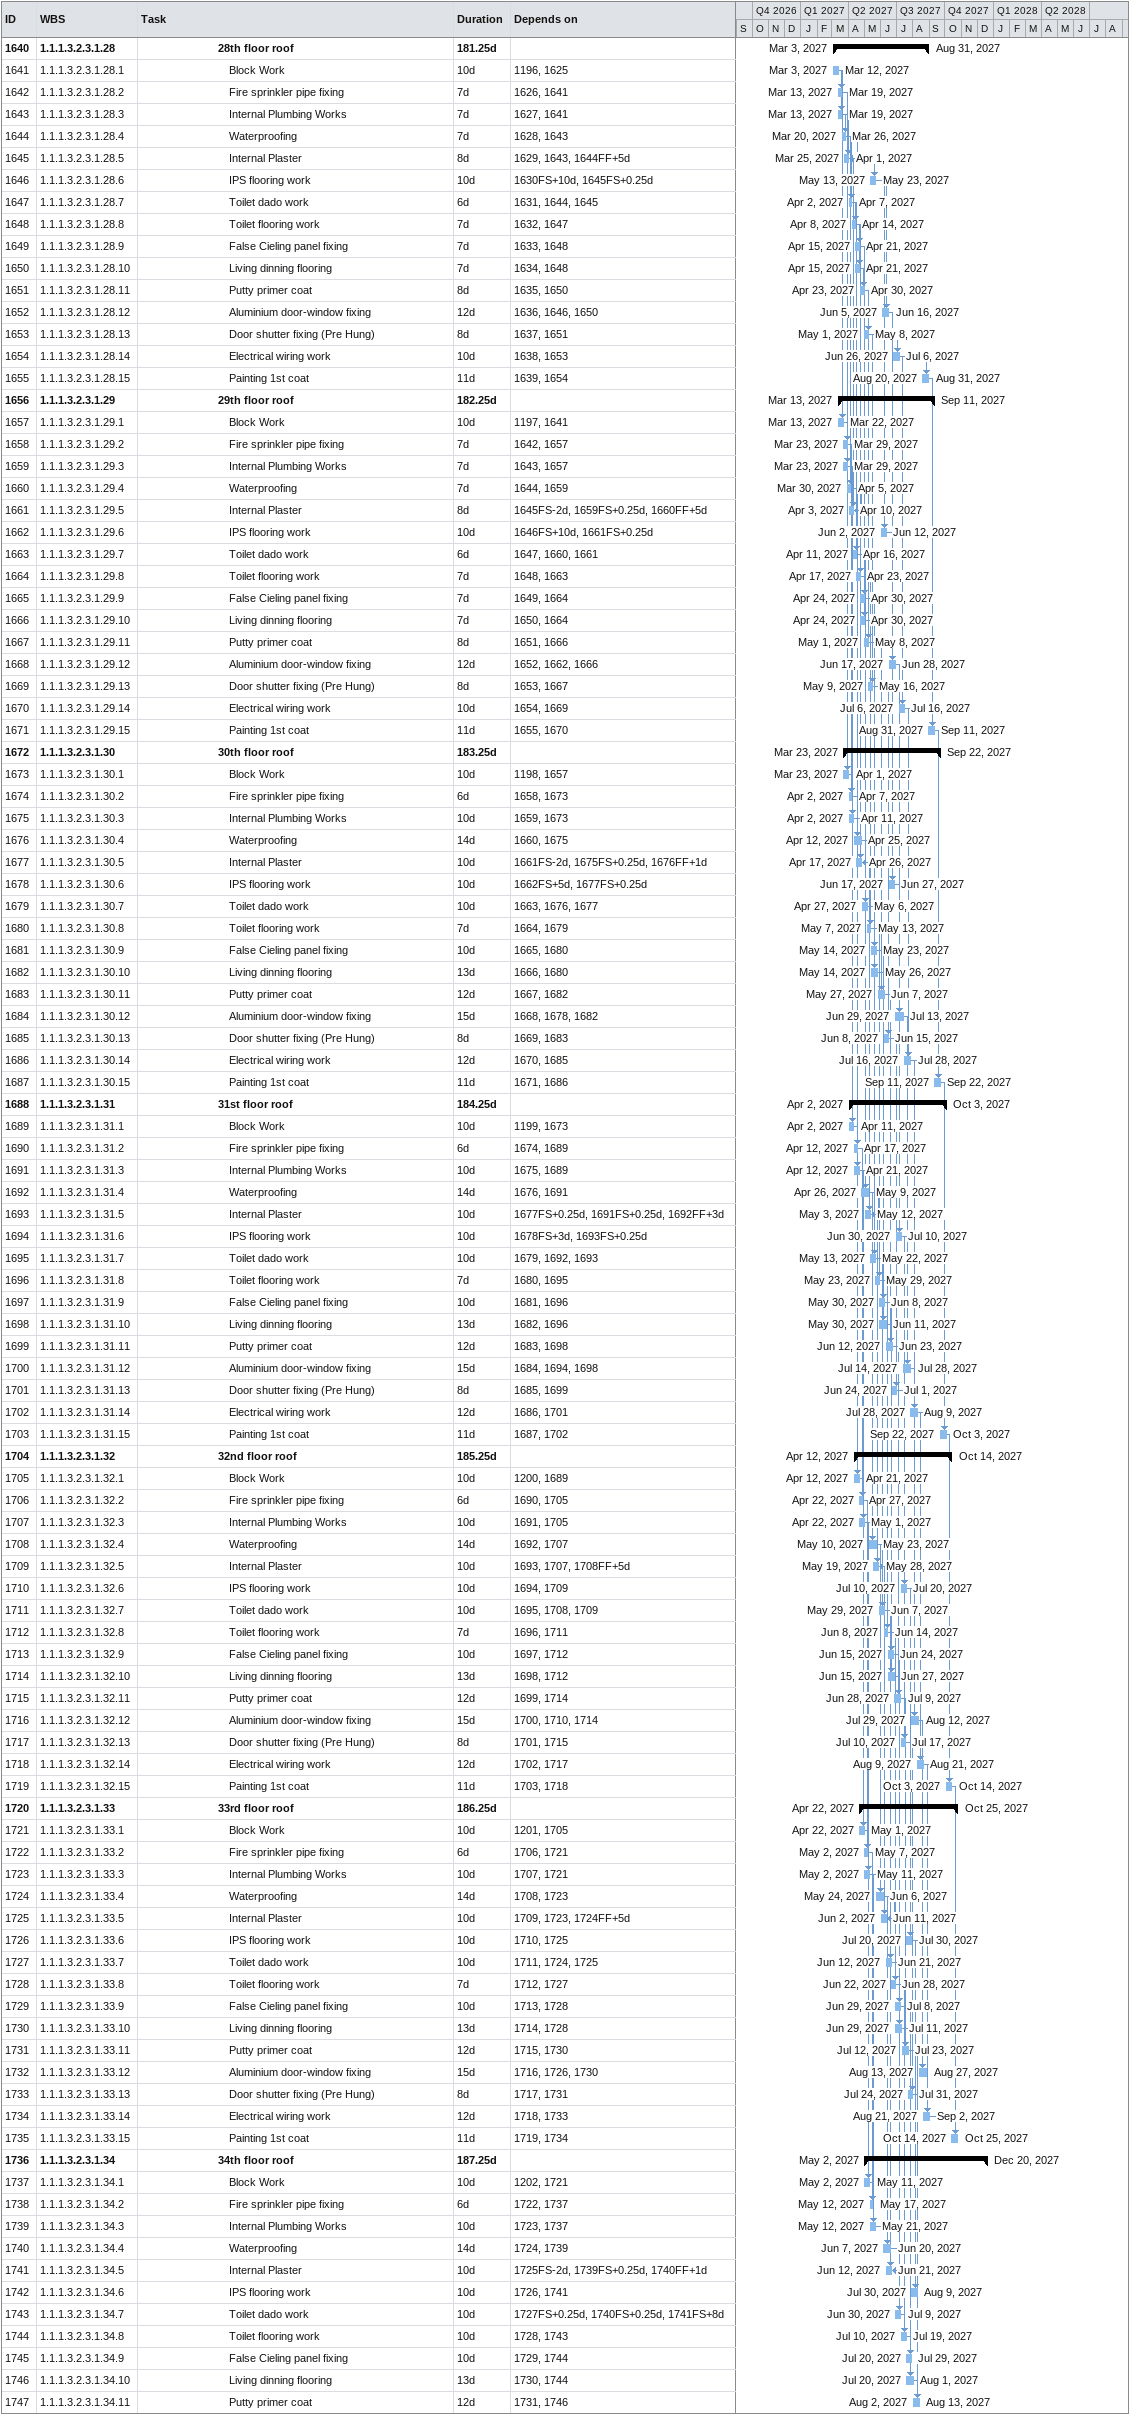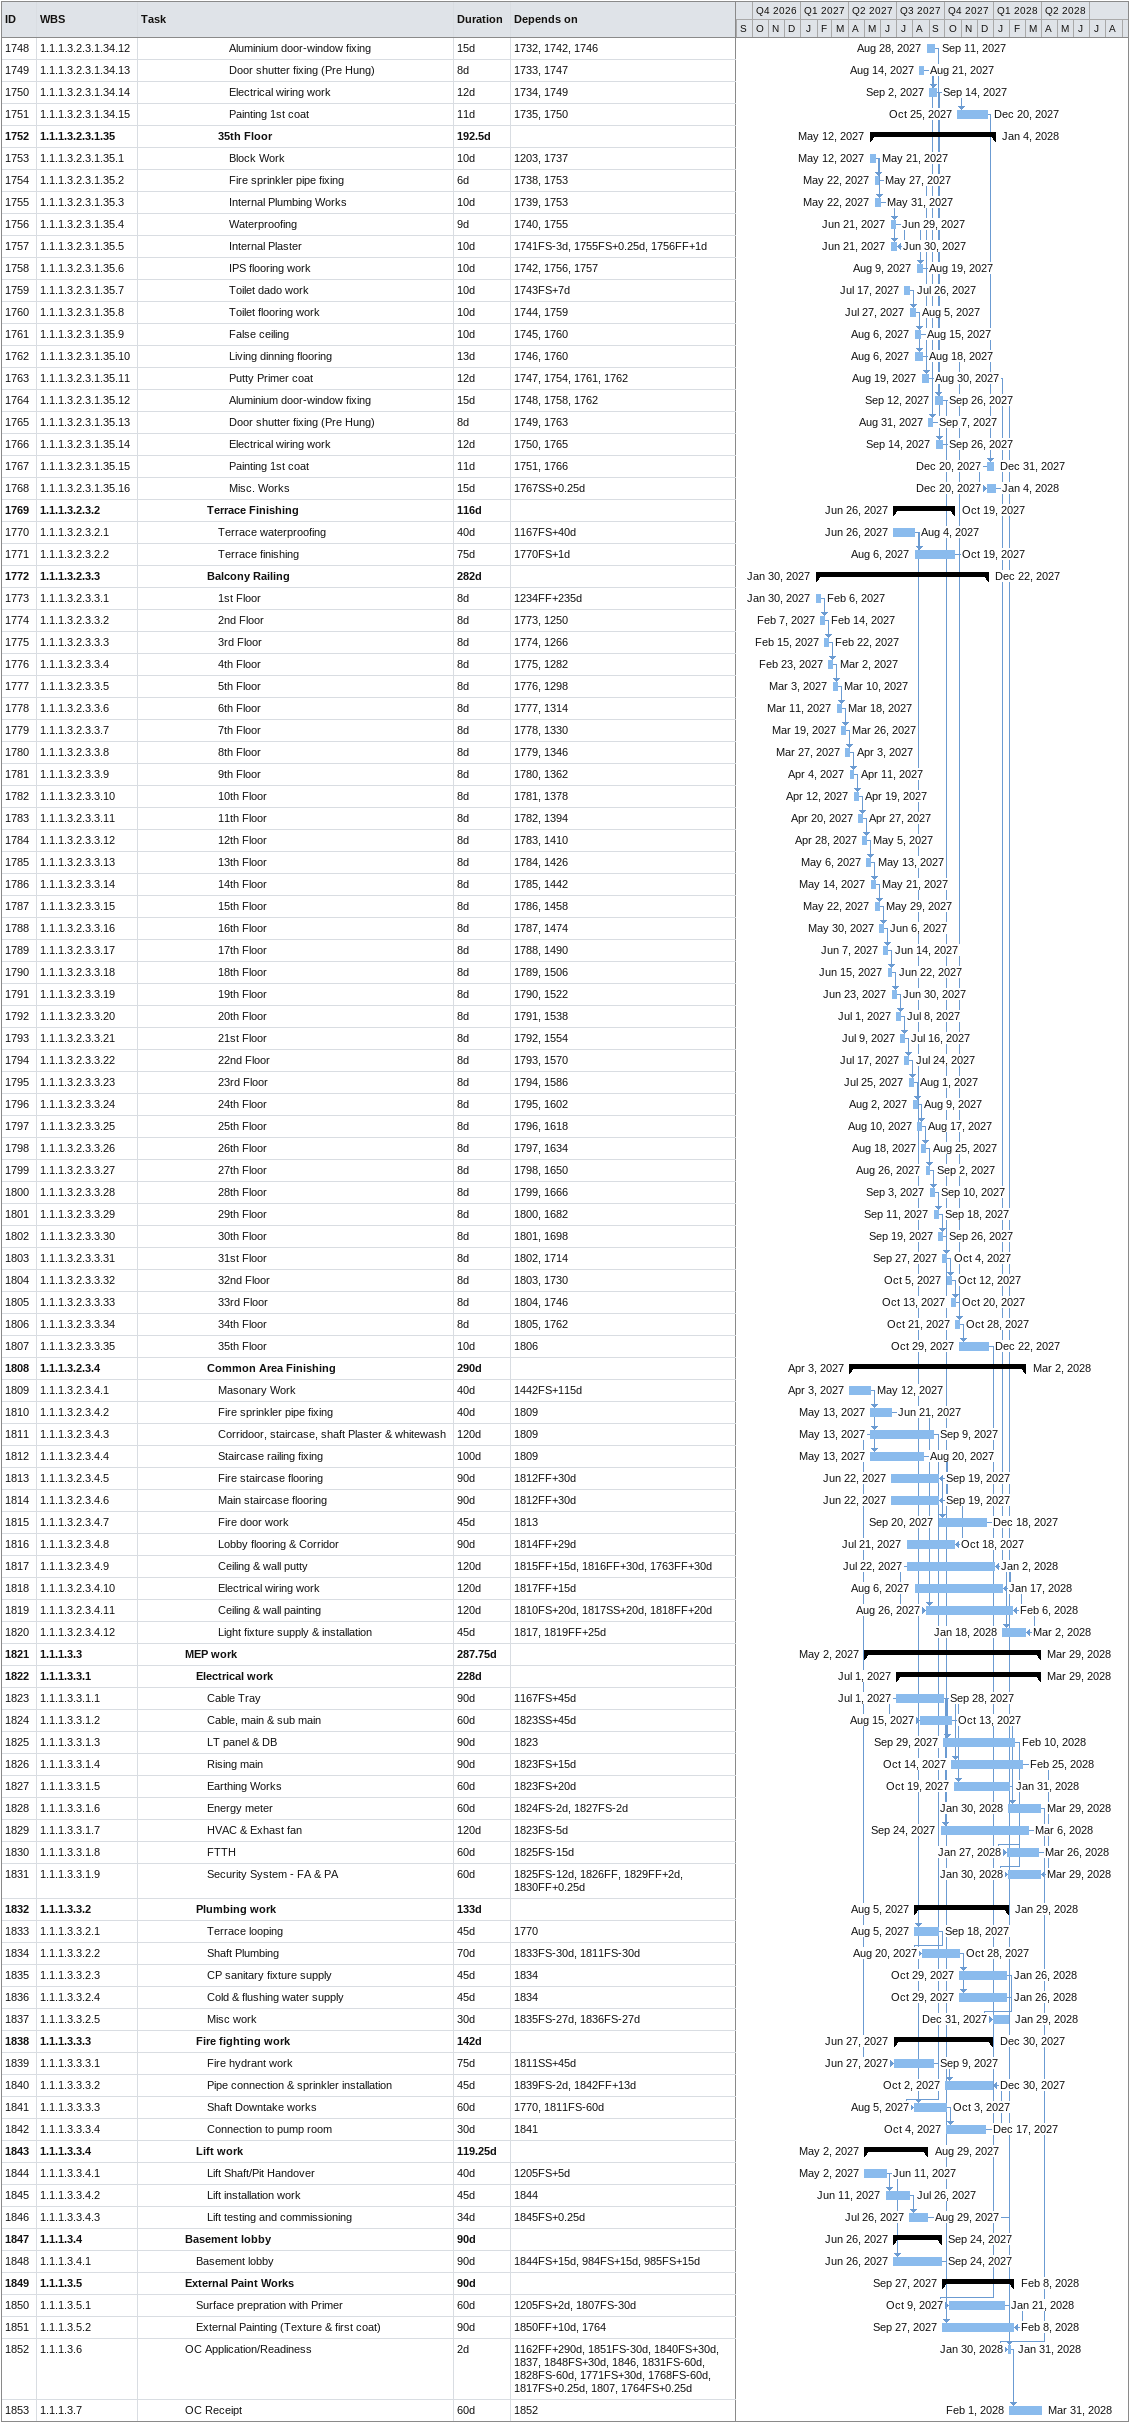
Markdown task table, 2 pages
| ID | WBS | Task | Duration | Start | Finish | Predecessors |
|---|---|---|---|---|---|---|
| 1640 | 1.1.1.3.2.3.1.28 | **28th floor roof** | 181.25d | 2027-03-03 | 2027-08-31 |  |
| 1641 | 1.1.1.3.2.3.1.28.1 | Block Work | 10d | 2027-03-03 | 2027-03-12 | 1196, 1625 |
| 1642 | 1.1.1.3.2.3.1.28.2 | Fire sprinkler pipe fixing | 7d | 2027-03-13 | 2027-03-19 | 1626, 1641 |
| 1643 | 1.1.1.3.2.3.1.28.3 | Internal Plumbing Works | 7d | 2027-03-13 | 2027-03-19 | 1627, 1641 |
| 1644 | 1.1.1.3.2.3.1.28.4 | Waterproofing | 7d | 2027-03-20 | 2027-03-26 | 1628, 1643 |
| 1645 | 1.1.1.3.2.3.1.28.5 | Internal Plaster | 8d | 2027-03-25 | 2027-04-01 | 1629, 1643, 1644FF+5d |
| 1646 | 1.1.1.3.2.3.1.28.6 | IPS flooring work | 10d | 2027-05-13 | 2027-05-23 | 1630FS+10d, 1645FS+0.25d |
| 1647 | 1.1.1.3.2.3.1.28.7 | Toilet dado work | 6d | 2027-04-02 | 2027-04-07 | 1631, 1644, 1645 |
| 1648 | 1.1.1.3.2.3.1.28.8 | Toilet flooring work | 7d | 2027-04-08 | 2027-04-14 | 1632, 1647 |
| 1649 | 1.1.1.3.2.3.1.28.9 | False Cieling panel fixing | 7d | 2027-04-15 | 2027-04-21 | 1633, 1648 |
| 1650 | 1.1.1.3.2.3.1.28.10 | Living dinning flooring | 7d | 2027-04-15 | 2027-04-21 | 1634, 1648 |
| 1651 | 1.1.1.3.2.3.1.28.11 | Putty primer coat | 8d | 2027-04-23 | 2027-04-30 | 1635, 1650 |
| 1652 | 1.1.1.3.2.3.1.28.12 | Aluminium door-window fixing | 12d | 2027-06-05 | 2027-06-16 | 1636, 1646, 1650 |
| 1653 | 1.1.1.3.2.3.1.28.13 | Door shutter fixing (Pre Hung) | 8d | 2027-05-01 | 2027-05-08 | 1637, 1651 |
| 1654 | 1.1.1.3.2.3.1.28.14 | Electrical wiring work | 10d | 2027-06-26 | 2027-07-06 | 1638, 1653 |
| 1655 | 1.1.1.3.2.3.1.28.15 | Painting 1st coat | 11d | 2027-08-20 | 2027-08-31 | 1639, 1654 |
| 1656 | 1.1.1.3.2.3.1.29 | **29th floor roof** | 182.25d | 2027-03-13 | 2027-09-11 |  |
| 1657 | 1.1.1.3.2.3.1.29.1 | Block Work | 10d | 2027-03-13 | 2027-03-22 | 1197, 1641 |
| 1658 | 1.1.1.3.2.3.1.29.2 | Fire sprinkler pipe fixing | 7d | 2027-03-23 | 2027-03-29 | 1642, 1657 |
| 1659 | 1.1.1.3.2.3.1.29.3 | Internal Plumbing Works | 7d | 2027-03-23 | 2027-03-29 | 1643, 1657 |
| 1660 | 1.1.1.3.2.3.1.29.4 | Waterproofing | 7d | 2027-03-30 | 2027-04-05 | 1644, 1659 |
| 1661 | 1.1.1.3.2.3.1.29.5 | Internal Plaster | 8d | 2027-04-03 | 2027-04-10 | 1645FS-2d, 1659FS+0.25d, 1660FF+5d |
| 1662 | 1.1.1.3.2.3.1.29.6 | IPS flooring work | 10d | 2027-06-02 | 2027-06-12 | 1646FS+10d, 1661FS+0.25d |
| 1663 | 1.1.1.3.2.3.1.29.7 | Toilet dado work | 6d | 2027-04-11 | 2027-04-16 | 1647, 1660, 1661 |
| 1664 | 1.1.1.3.2.3.1.29.8 | Toilet flooring work | 7d | 2027-04-17 | 2027-04-23 | 1648, 1663 |
| 1665 | 1.1.1.3.2.3.1.29.9 | False Cieling panel fixing | 7d | 2027-04-24 | 2027-04-30 | 1649, 1664 |
| 1666 | 1.1.1.3.2.3.1.29.10 | Living dinning flooring | 7d | 2027-04-24 | 2027-04-30 | 1650, 1664 |
| 1667 | 1.1.1.3.2.3.1.29.11 | Putty primer coat | 8d | 2027-05-01 | 2027-05-08 | 1651, 1666 |
| 1668 | 1.1.1.3.2.3.1.29.12 | Aluminium door-window fixing | 12d | 2027-06-17 | 2027-06-28 | 1652, 1662, 1666 |
| 1669 | 1.1.1.3.2.3.1.29.13 | Door shutter fixing (Pre Hung) | 8d | 2027-05-09 | 2027-05-16 | 1653, 1667 |
| 1670 | 1.1.1.3.2.3.1.29.14 | Electrical wiring work | 10d | 2027-07-06 | 2027-07-16 | 1654, 1669 |
| 1671 | 1.1.1.3.2.3.1.29.15 | Painting 1st coat | 11d | 2027-08-31 | 2027-09-11 | 1655, 1670 |
| 1672 | 1.1.1.3.2.3.1.30 | **30th floor roof** | 183.25d | 2027-03-23 | 2027-09-22 |  |
| 1673 | 1.1.1.3.2.3.1.30.1 | Block Work | 10d | 2027-03-23 | 2027-04-01 | 1198, 1657 |
| 1674 | 1.1.1.3.2.3.1.30.2 | Fire sprinkler pipe fixing | 6d | 2027-04-02 | 2027-04-07 | 1658, 1673 |
| 1675 | 1.1.1.3.2.3.1.30.3 | Internal Plumbing Works | 10d | 2027-04-02 | 2027-04-11 | 1659, 1673 |
| 1676 | 1.1.1.3.2.3.1.30.4 | Waterproofing | 14d | 2027-04-12 | 2027-04-25 | 1660, 1675 |
| 1677 | 1.1.1.3.2.3.1.30.5 | Internal Plaster | 10d | 2027-04-17 | 2027-04-26 | 1661FS-2d, 1675FS+0.25d, 1676FF+1d |
| 1678 | 1.1.1.3.2.3.1.30.6 | IPS flooring work | 10d | 2027-06-17 | 2027-06-27 | 1662FS+5d, 1677FS+0.25d |
| 1679 | 1.1.1.3.2.3.1.30.7 | Toilet dado work | 10d | 2027-04-27 | 2027-05-06 | 1663, 1676, 1677 |
| 1680 | 1.1.1.3.2.3.1.30.8 | Toilet flooring work | 7d | 2027-05-07 | 2027-05-13 | 1664, 1679 |
| 1681 | 1.1.1.3.2.3.1.30.9 | False Cieling panel fixing | 10d | 2027-05-14 | 2027-05-23 | 1665, 1680 |
| 1682 | 1.1.1.3.2.3.1.30.10 | Living dinning flooring | 13d | 2027-05-14 | 2027-05-26 | 1666, 1680 |
| 1683 | 1.1.1.3.2.3.1.30.11 | Putty primer coat | 12d | 2027-05-27 | 2027-06-07 | 1667, 1682 |
| 1684 | 1.1.1.3.2.3.1.30.12 | Aluminium door-window fixing | 15d | 2027-06-29 | 2027-07-13 | 1668, 1678, 1682 |
| 1685 | 1.1.1.3.2.3.1.30.13 | Door shutter fixing (Pre Hung) | 8d | 2027-06-08 | 2027-06-15 | 1669, 1683 |
| 1686 | 1.1.1.3.2.3.1.30.14 | Electrical wiring work | 12d | 2027-07-16 | 2027-07-28 | 1670, 1685 |
| 1687 | 1.1.1.3.2.3.1.30.15 | Painting 1st coat | 11d | 2027-09-11 | 2027-09-22 | 1671, 1686 |
| 1688 | 1.1.1.3.2.3.1.31 | **31st floor roof** | 184.25d | 2027-04-02 | 2027-10-03 |  |
| 1689 | 1.1.1.3.2.3.1.31.1 | Block Work | 10d | 2027-04-02 | 2027-04-11 | 1199, 1673 |
| 1690 | 1.1.1.3.2.3.1.31.2 | Fire sprinkler pipe fixing | 6d | 2027-04-12 | 2027-04-17 | 1674, 1689 |
| 1691 | 1.1.1.3.2.3.1.31.3 | Internal Plumbing Works | 10d | 2027-04-12 | 2027-04-21 | 1675, 1689 |
| 1692 | 1.1.1.3.2.3.1.31.4 | Waterproofing | 14d | 2027-04-26 | 2027-05-09 | 1676, 1691 |
| 1693 | 1.1.1.3.2.3.1.31.5 | Internal Plaster | 10d | 2027-05-03 | 2027-05-12 | 1677FS+0.25d, 1691FS+0.25d, 1692FF+3d |
| 1694 | 1.1.1.3.2.3.1.31.6 | IPS flooring work | 10d | 2027-06-30 | 2027-07-10 | 1678FS+3d, 1693FS+0.25d |
| 1695 | 1.1.1.3.2.3.1.31.7 | Toilet dado work | 10d | 2027-05-13 | 2027-05-22 | 1679, 1692, 1693 |
| 1696 | 1.1.1.3.2.3.1.31.8 | Toilet flooring work | 7d | 2027-05-23 | 2027-05-29 | 1680, 1695 |
| 1697 | 1.1.1.3.2.3.1.31.9 | False Cieling panel fixing | 10d | 2027-05-30 | 2027-06-08 | 1681, 1696 |
| 1698 | 1.1.1.3.2.3.1.31.10 | Living dinning flooring | 13d | 2027-05-30 | 2027-06-11 | 1682, 1696 |
| 1699 | 1.1.1.3.2.3.1.31.11 | Putty primer coat | 12d | 2027-06-12 | 2027-06-23 | 1683, 1698 |
| 1700 | 1.1.1.3.2.3.1.31.12 | Aluminium door-window fixing | 15d | 2027-07-14 | 2027-07-28 | 1684, 1694, 1698 |
| 1701 | 1.1.1.3.2.3.1.31.13 | Door shutter fixing (Pre Hung) | 8d | 2027-06-24 | 2027-07-01 | 1685, 1699 |
| 1702 | 1.1.1.3.2.3.1.31.14 | Electrical wiring work | 12d | 2027-07-28 | 2027-08-09 | 1686, 1701 |
| 1703 | 1.1.1.3.2.3.1.31.15 | Painting 1st coat | 11d | 2027-09-22 | 2027-10-03 | 1687, 1702 |
| 1704 | 1.1.1.3.2.3.1.32 | **32nd floor roof** | 185.25d | 2027-04-12 | 2027-10-14 |  |
| 1705 | 1.1.1.3.2.3.1.32.1 | Block Work | 10d | 2027-04-12 | 2027-04-21 | 1200, 1689 |
| 1706 | 1.1.1.3.2.3.1.32.2 | Fire sprinkler pipe fixing | 6d | 2027-04-22 | 2027-04-27 | 1690, 1705 |
| 1707 | 1.1.1.3.2.3.1.32.3 | Internal Plumbing Works | 10d | 2027-04-22 | 2027-05-01 | 1691, 1705 |
| 1708 | 1.1.1.3.2.3.1.32.4 | Waterproofing | 14d | 2027-05-10 | 2027-05-23 | 1692, 1707 |
| 1709 | 1.1.1.3.2.3.1.32.5 | Internal Plaster | 10d | 2027-05-19 | 2027-05-28 | 1693, 1707, 1708FF+5d |
| 1710 | 1.1.1.3.2.3.1.32.6 | IPS flooring work | 10d | 2027-07-10 | 2027-07-20 | 1694, 1709 |
| 1711 | 1.1.1.3.2.3.1.32.7 | Toilet dado work | 10d | 2027-05-29 | 2027-06-07 | 1695, 1708, 1709 |
| 1712 | 1.1.1.3.2.3.1.32.8 | Toilet flooring work | 7d | 2027-06-08 | 2027-06-14 | 1696, 1711 |
| 1713 | 1.1.1.3.2.3.1.32.9 | False Cieling panel fixing | 10d | 2027-06-15 | 2027-06-24 | 1697, 1712 |
| 1714 | 1.1.1.3.2.3.1.32.10 | Living dinning flooring | 13d | 2027-06-15 | 2027-06-27 | 1698, 1712 |
| 1715 | 1.1.1.3.2.3.1.32.11 | Putty primer coat | 12d | 2027-06-28 | 2027-07-09 | 1699, 1714 |
| 1716 | 1.1.1.3.2.3.1.32.12 | Aluminium door-window fixing | 15d | 2027-07-29 | 2027-08-12 | 1700, 1710, 1714 |
| 1717 | 1.1.1.3.2.3.1.32.13 | Door shutter fixing (Pre Hung) | 8d | 2027-07-10 | 2027-07-17 | 1701, 1715 |
| 1718 | 1.1.1.3.2.3.1.32.14 | Electrical wiring work | 12d | 2027-08-09 | 2027-08-21 | 1702, 1717 |
| 1719 | 1.1.1.3.2.3.1.32.15 | Painting 1st coat | 11d | 2027-10-03 | 2027-10-14 | 1703, 1718 |
| 1720 | 1.1.1.3.2.3.1.33 | **33rd floor roof** | 186.25d | 2027-04-22 | 2027-10-25 |  |
| 1721 | 1.1.1.3.2.3.1.33.1 | Block Work | 10d | 2027-04-22 | 2027-05-01 | 1201, 1705 |
| 1722 | 1.1.1.3.2.3.1.33.2 | Fire sprinkler pipe fixing | 6d | 2027-05-02 | 2027-05-07 | 1706, 1721 |
| 1723 | 1.1.1.3.2.3.1.33.3 | Internal Plumbing Works | 10d | 2027-05-02 | 2027-05-11 | 1707, 1721 |
| 1724 | 1.1.1.3.2.3.1.33.4 | Waterproofing | 14d | 2027-05-24 | 2027-06-06 | 1708, 1723 |
| 1725 | 1.1.1.3.2.3.1.33.5 | Internal Plaster | 10d | 2027-06-02 | 2027-06-11 | 1709, 1723, 1724FF+5d |
| 1726 | 1.1.1.3.2.3.1.33.6 | IPS flooring work | 10d | 2027-07-20 | 2027-07-30 | 1710, 1725 |
| 1727 | 1.1.1.3.2.3.1.33.7 | Toilet dado work | 10d | 2027-06-12 | 2027-06-21 | 1711, 1724, 1725 |
| 1728 | 1.1.1.3.2.3.1.33.8 | Toilet flooring work | 7d | 2027-06-22 | 2027-06-28 | 1712, 1727 |
| 1729 | 1.1.1.3.2.3.1.33.9 | False Cieling panel fixing | 10d | 2027-06-29 | 2027-07-08 | 1713, 1728 |
| 1730 | 1.1.1.3.2.3.1.33.10 | Living dinning flooring | 13d | 2027-06-29 | 2027-07-11 | 1714, 1728 |
| 1731 | 1.1.1.3.2.3.1.33.11 | Putty primer coat | 12d | 2027-07-12 | 2027-07-23 | 1715, 1730 |
| 1732 | 1.1.1.3.2.3.1.33.12 | Aluminium door-window fixing | 15d | 2027-08-13 | 2027-08-27 | 1716, 1726, 1730 |
| 1733 | 1.1.1.3.2.3.1.33.13 | Door shutter fixing (Pre Hung) | 8d | 2027-07-24 | 2027-07-31 | 1717, 1731 |
| 1734 | 1.1.1.3.2.3.1.33.14 | Electrical wiring work | 12d | 2027-08-21 | 2027-09-02 | 1718, 1733 |
| 1735 | 1.1.1.3.2.3.1.33.15 | Painting 1st coat | 11d | 2027-10-14 | 2027-10-25 | 1719, 1734 |
| 1736 | 1.1.1.3.2.3.1.34 | **34th floor roof** | 187.25d | 2027-05-02 | 2027-12-20 |  |
| 1737 | 1.1.1.3.2.3.1.34.1 | Block Work | 10d | 2027-05-02 | 2027-05-11 | 1202, 1721 |
| 1738 | 1.1.1.3.2.3.1.34.2 | Fire sprinkler pipe fixing | 6d | 2027-05-12 | 2027-05-17 | 1722, 1737 |
| 1739 | 1.1.1.3.2.3.1.34.3 | Internal Plumbing Works | 10d | 2027-05-12 | 2027-05-21 | 1723, 1737 |
| 1740 | 1.1.1.3.2.3.1.34.4 | Waterproofing | 14d | 2027-06-07 | 2027-06-20 | 1724, 1739 |
| 1741 | 1.1.1.3.2.3.1.34.5 | Internal Plaster | 10d | 2027-06-12 | 2027-06-21 | 1725FS-2d, 1739FS+0.25d, 1740FF+1d |
| 1742 | 1.1.1.3.2.3.1.34.6 | IPS flooring work | 10d | 2027-07-30 | 2027-08-09 | 1726, 1741 |
| 1743 | 1.1.1.3.2.3.1.34.7 | Toilet dado work | 10d | 2027-06-30 | 2027-07-09 | 1727FS+0.25d, 1740FS+0.25d, 1741FS+8d |
| 1744 | 1.1.1.3.2.3.1.34.8 | Toilet flooring work | 10d | 2027-07-10 | 2027-07-19 | 1728, 1743 |
| 1745 | 1.1.1.3.2.3.1.34.9 | False Cieling panel fixing | 10d | 2027-07-20 | 2027-07-29 | 1729, 1744 |
| 1746 | 1.1.1.3.2.3.1.34.10 | Living dinning flooring | 13d | 2027-07-20 | 2027-08-01 | 1730, 1744 |
| 1747 | 1.1.1.3.2.3.1.34.11 | Putty primer coat | 12d | 2027-08-02 | 2027-08-13 | 1731, 1746 |
| 1748 | 1.1.1.3.2.3.1.34.12 | Aluminium door-window fixing | 15d | 2027-08-28 | 2027-09-11 | 1732, 1742, 1746 |
| 1749 | 1.1.1.3.2.3.1.34.13 | Door shutter fixing (Pre Hung) | 8d | 2027-08-14 | 2027-08-21 | 1733, 1747 |
| 1750 | 1.1.1.3.2.3.1.34.14 | Electrical wiring work | 12d | 2027-09-02 | 2027-09-14 | 1734, 1749 |
| 1751 | 1.1.1.3.2.3.1.34.15 | Painting 1st coat | 11d | 2027-10-25 | 2027-12-20 | 1735, 1750 |
| 1752 | 1.1.1.3.2.3.1.35 | **35th Floor** | 192.5d | 2027-05-12 | 2028-01-04 |  |
| 1753 | 1.1.1.3.2.3.1.35.1 | Block Work | 10d | 2027-05-12 | 2027-05-21 | 1203, 1737 |
| 1754 | 1.1.1.3.2.3.1.35.2 | Fire sprinkler pipe fixing | 6d | 2027-05-22 | 2027-05-27 | 1738, 1753 |
| 1755 | 1.1.1.3.2.3.1.35.3 | Internal Plumbing Works | 10d | 2027-05-22 | 2027-05-31 | 1739, 1753 |
| 1756 | 1.1.1.3.2.3.1.35.4 | Waterproofing | 9d | 2027-06-21 | 2027-06-29 | 1740, 1755 |
| 1757 | 1.1.1.3.2.3.1.35.5 | Internal Plaster | 10d | 2027-06-21 | 2027-06-30 | 1741FS-3d, 1755FS+0.25d, 1756FF+1d |
| 1758 | 1.1.1.3.2.3.1.35.6 | IPS flooring work | 10d | 2027-08-09 | 2027-08-19 | 1742, 1756, 1757 |
| 1759 | 1.1.1.3.2.3.1.35.7 | Toilet dado work | 10d | 2027-07-17 | 2027-07-26 | 1743FS+7d |
| 1760 | 1.1.1.3.2.3.1.35.8 | Toilet flooring work | 10d | 2027-07-27 | 2027-08-05 | 1744, 1759 |
| 1761 | 1.1.1.3.2.3.1.35.9 | False ceiling | 10d | 2027-08-06 | 2027-08-15 | 1745, 1760 |
| 1762 | 1.1.1.3.2.3.1.35.10 | Living dinning flooring | 13d | 2027-08-06 | 2027-08-18 | 1746, 1760 |
| 1763 | 1.1.1.3.2.3.1.35.11 | Putty Primer coat | 12d | 2027-08-19 | 2027-08-30 | 1747, 1754, 1761, 1762 |
| 1764 | 1.1.1.3.2.3.1.35.12 | Aluminium door-window fixing | 15d | 2027-09-12 | 2027-09-26 | 1748, 1758, 1762 |
| 1765 | 1.1.1.3.2.3.1.35.13 | Door shutter fixing (Pre Hung) | 8d | 2027-08-31 | 2027-09-07 | 1749, 1763 |
| 1766 | 1.1.1.3.2.3.1.35.14 | Electrical wiring work | 12d | 2027-09-14 | 2027-09-26 | 1750, 1765 |
| 1767 | 1.1.1.3.2.3.1.35.15 | Painting 1st coat | 11d | 2027-12-20 | 2027-12-31 | 1751, 1766 |
| 1768 | 1.1.1.3.2.3.1.35.16 | Misc. Works | 15d | 2027-12-20 | 2028-01-04 | 1767SS+0.25d |
| 1769 | 1.1.1.3.2.3.2 | **Terrace Finishing** | 116d | 2027-06-26 | 2027-10-19 |  |
| 1770 | 1.1.1.3.2.3.2.1 | Terrace waterproofing | 40d | 2027-06-26 | 2027-08-04 | 1167FS+40d |
| 1771 | 1.1.1.3.2.3.2.2 | Terrace finishing | 75d | 2027-08-06 | 2027-10-19 | 1770FS+1d |
| 1772 | 1.1.1.3.2.3.3 | **Balcony Railing** | 282d | 2027-01-30 | 2027-12-22 |  |
| 1773 | 1.1.1.3.2.3.3.1 | 1st Floor | 8d | 2027-01-30 | 2027-02-06 | 1234FF+235d |
| 1774 | 1.1.1.3.2.3.3.2 | 2nd Floor | 8d | 2027-02-07 | 2027-02-14 | 1773, 1250 |
| 1775 | 1.1.1.3.2.3.3.3 | 3rd Floor | 8d | 2027-02-15 | 2027-02-22 | 1774, 1266 |
| 1776 | 1.1.1.3.2.3.3.4 | 4th Floor | 8d | 2027-02-23 | 2027-03-02 | 1775, 1282 |
| 1777 | 1.1.1.3.2.3.3.5 | 5th Floor | 8d | 2027-03-03 | 2027-03-10 | 1776, 1298 |
| 1778 | 1.1.1.3.2.3.3.6 | 6th Floor | 8d | 2027-03-11 | 2027-03-18 | 1777, 1314 |
| 1779 | 1.1.1.3.2.3.3.7 | 7th Floor | 8d | 2027-03-19 | 2027-03-26 | 1778, 1330 |
| 1780 | 1.1.1.3.2.3.3.8 | 8th Floor | 8d | 2027-03-27 | 2027-04-03 | 1779, 1346 |
| 1781 | 1.1.1.3.2.3.3.9 | 9th Floor | 8d | 2027-04-04 | 2027-04-11 | 1780, 1362 |
| 1782 | 1.1.1.3.2.3.3.10 | 10th Floor | 8d | 2027-04-12 | 2027-04-19 | 1781, 1378 |
| 1783 | 1.1.1.3.2.3.3.11 | 11th Floor | 8d | 2027-04-20 | 2027-04-27 | 1782, 1394 |
| 1784 | 1.1.1.3.2.3.3.12 | 12th Floor | 8d | 2027-04-28 | 2027-05-05 | 1783, 1410 |
| 1785 | 1.1.1.3.2.3.3.13 | 13th Floor | 8d | 2027-05-06 | 2027-05-13 | 1784, 1426 |
| 1786 | 1.1.1.3.2.3.3.14 | 14th Floor | 8d | 2027-05-14 | 2027-05-21 | 1785, 1442 |
| 1787 | 1.1.1.3.2.3.3.15 | 15th Floor | 8d | 2027-05-22 | 2027-05-29 | 1786, 1458 |
| 1788 | 1.1.1.3.2.3.3.16 | 16th Floor | 8d | 2027-05-30 | 2027-06-06 | 1787, 1474 |
| 1789 | 1.1.1.3.2.3.3.17 | 17th Floor | 8d | 2027-06-07 | 2027-06-14 | 1788, 1490 |
| 1790 | 1.1.1.3.2.3.3.18 | 18th Floor | 8d | 2027-06-15 | 2027-06-22 | 1789, 1506 |
| 1791 | 1.1.1.3.2.3.3.19 | 19th Floor | 8d | 2027-06-23 | 2027-06-30 | 1790, 1522 |
| 1792 | 1.1.1.3.2.3.3.20 | 20th Floor | 8d | 2027-07-01 | 2027-07-08 | 1791, 1538 |
| 1793 | 1.1.1.3.2.3.3.21 | 21st Floor | 8d | 2027-07-09 | 2027-07-16 | 1792, 1554 |
| 1794 | 1.1.1.3.2.3.3.22 | 22nd Floor | 8d | 2027-07-17 | 2027-07-24 | 1793, 1570 |
| 1795 | 1.1.1.3.2.3.3.23 | 23rd Floor | 8d | 2027-07-25 | 2027-08-01 | 1794, 1586 |
| 1796 | 1.1.1.3.2.3.3.24 | 24th Floor | 8d | 2027-08-02 | 2027-08-09 | 1795, 1602 |
| 1797 | 1.1.1.3.2.3.3.25 | 25th Floor | 8d | 2027-08-10 | 2027-08-17 | 1796, 1618 |
| 1798 | 1.1.1.3.2.3.3.26 | 26th Floor | 8d | 2027-08-18 | 2027-08-25 | 1797, 1634 |
| 1799 | 1.1.1.3.2.3.3.27 | 27th Floor | 8d | 2027-08-26 | 2027-09-02 | 1798, 1650 |
| 1800 | 1.1.1.3.2.3.3.28 | 28th Floor | 8d | 2027-09-03 | 2027-09-10 | 1799, 1666 |
| 1801 | 1.1.1.3.2.3.3.29 | 29th Floor | 8d | 2027-09-11 | 2027-09-18 | 1800, 1682 |
| 1802 | 1.1.1.3.2.3.3.30 | 30th Floor | 8d | 2027-09-19 | 2027-09-26 | 1801, 1698 |
| 1803 | 1.1.1.3.2.3.3.31 | 31st Floor | 8d | 2027-09-27 | 2027-10-04 | 1802, 1714 |
| 1804 | 1.1.1.3.2.3.3.32 | 32nd Floor | 8d | 2027-10-05 | 2027-10-12 | 1803, 1730 |
| 1805 | 1.1.1.3.2.3.3.33 | 33rd Floor | 8d | 2027-10-13 | 2027-10-20 | 1804, 1746 |
| 1806 | 1.1.1.3.2.3.3.34 | 34th Floor | 8d | 2027-10-21 | 2027-10-28 | 1805, 1762 |
| 1807 | 1.1.1.3.2.3.3.35 | 35th Floor | 10d | 2027-10-29 | 2027-12-22 | 1806 |
| 1808 | 1.1.1.3.2.3.4 | **Common Area Finishing** | 290d | 2027-04-03 | 2028-03-02 |  |
| 1809 | 1.1.1.3.2.3.4.1 | Masonary Work | 40d | 2027-04-03 | 2027-05-12 | 1442FS+115d |
| 1810 | 1.1.1.3.2.3.4.2 | Fire sprinkler pipe fixing | 40d | 2027-05-13 | 2027-06-21 | 1809 |
| 1811 | 1.1.1.3.2.3.4.3 | Corridoor, staircase, shaft Plaster & whitewash | 120d | 2027-05-13 | 2027-09-09 | 1809 |
| 1812 | 1.1.1.3.2.3.4.4 | Staircase railing fixing | 100d | 2027-05-13 | 2027-08-20 | 1809 |
| 1813 | 1.1.1.3.2.3.4.5 | Fire staircase flooring | 90d | 2027-06-22 | 2027-09-19 | 1812FF+30d |
| 1814 | 1.1.1.3.2.3.4.6 | Main staircase flooring | 90d | 2027-06-22 | 2027-09-19 | 1812FF+30d |
| 1815 | 1.1.1.3.2.3.4.7 | Fire door work | 45d | 2027-09-20 | 2027-12-18 | 1813 |
| 1816 | 1.1.1.3.2.3.4.8 | Lobby flooring & Corridor | 90d | 2027-07-21 | 2027-10-18 | 1814FF+29d |
| 1817 | 1.1.1.3.2.3.4.9 | Ceiling & wall putty | 120d | 2027-07-22 | 2028-01-02 | 1815FF+15d, 1816FF+30d, 1763FF+30d |
| 1818 | 1.1.1.3.2.3.4.10 | Electrical wiring work | 120d | 2027-08-06 | 2028-01-17 | 1817FF+15d |
| 1819 | 1.1.1.3.2.3.4.11 | Ceiling & wall painting | 120d | 2027-08-26 | 2028-02-06 | 1810FS+20d, 1817SS+20d, 1818FF+20d |
| 1820 | 1.1.1.3.2.3.4.12 | Light fixture supply & installation | 45d | 2028-01-18 | 2028-03-02 | 1817, 1819FF+25d |
| 1821 | 1.1.1.3.3 | **MEP work** | 287.75d | 2027-05-02 | 2028-03-29 |  |
| 1822 | 1.1.1.3.3.1 | **Electrical work** | 228d | 2027-07-01 | 2028-03-29 |  |
| 1823 | 1.1.1.3.3.1.1 | Cable Tray | 90d | 2027-07-01 | 2027-09-28 | 1167FS+45d |
| 1824 | 1.1.1.3.3.1.2 | Cable, main & sub main | 60d | 2027-08-15 | 2027-10-13 | 1823SS+45d |
| 1825 | 1.1.1.3.3.1.3 | LT panel & DB | 90d | 2027-09-29 | 2028-02-10 | 1823 |
| 1826 | 1.1.1.3.3.1.4 | Rising main | 90d | 2027-10-14 | 2028-02-25 | 1823FS+15d |
| 1827 | 1.1.1.3.3.1.5 | Earthing Works | 60d | 2027-10-19 | 2028-01-31 | 1823FS+20d |
| 1828 | 1.1.1.3.3.1.6 | Energy meter | 60d | 2028-01-30 | 2028-03-29 | 1824FS-2d, 1827FS-2d |
| 1829 | 1.1.1.3.3.1.7 | HVAC & Exhast fan | 120d | 2027-09-24 | 2028-03-06 | 1823FS-5d |
| 1830 | 1.1.1.3.3.1.8 | FTTH | 60d | 2028-01-27 | 2028-03-26 | 1825FS-15d |
| 1831 | 1.1.1.3.3.1.9 | Security System - FA & PA | 60d | 2028-01-30 | 2028-03-29 | 1825FS-12d, 1826FF, 1829FF+2d, 1830FF+0.25d |
| 1832 | 1.1.1.3.3.2 | **Plumbing work** | 133d | 2027-08-05 | 2028-01-29 |  |
| 1833 | 1.1.1.3.3.2.1 | Terrace looping | 45d | 2027-08-05 | 2027-09-18 | 1770 |
| 1834 | 1.1.1.3.3.2.2 | Shaft Plumbing | 70d | 2027-08-20 | 2027-10-28 | 1833FS-30d, 1811FS-30d |
| 1835 | 1.1.1.3.3.2.3 | CP sanitary fixture supply | 45d | 2027-10-29 | 2028-01-26 | 1834 |
| 1836 | 1.1.1.3.3.2.4 | Cold & flushing water supply | 45d | 2027-10-29 | 2028-01-26 | 1834 |
| 1837 | 1.1.1.3.3.2.5 | Misc work | 30d | 2027-12-31 | 2028-01-29 | 1835FS-27d, 1836FS-27d |
| 1838 | 1.1.1.3.3.3 | **Fire fighting work** | 142d | 2027-06-27 | 2027-12-30 |  |
| 1839 | 1.1.1.3.3.3.1 | Fire hydrant work | 75d | 2027-06-27 | 2027-09-09 | 1811SS+45d |
| 1840 | 1.1.1.3.3.3.2 | Pipe connection & sprinkler installation | 45d | 2027-10-02 | 2027-12-30 | 1839FS-2d, 1842FF+13d |
| 1841 | 1.1.1.3.3.3.3 | Shaft Downtake works | 60d | 2027-08-05 | 2027-10-03 | 1770, 1811FS-60d |
| 1842 | 1.1.1.3.3.3.4 | Connection to pump room | 30d | 2027-10-04 | 2027-12-17 | 1841 |
| 1843 | 1.1.1.3.3.4 | **Lift work** | 119.25d | 2027-05-02 | 2027-08-29 |  |
| 1844 | 1.1.1.3.3.4.1 | Lift Shaft/Pit Handover | 40d | 2027-05-02 | 2027-06-11 | 1205FS+5d |
| 1845 | 1.1.1.3.3.4.2 | Lift installation work | 45d | 2027-06-11 | 2027-07-26 | 1844 |
| 1846 | 1.1.1.3.3.4.3 | Lift testing and commissioning | 34d | 2027-07-26 | 2027-08-29 | 1845FS+0.25d |
| 1847 | 1.1.1.3.4 | **Basement lobby** | 90d | 2027-06-26 | 2027-09-24 |  |
| 1848 | 1.1.1.3.4.1 | Basement lobby | 90d | 2027-06-26 | 2027-09-24 | 1844FS+15d, 984FS+15d, 985FS+15d |
| 1849 | 1.1.1.3.5 | **External Paint Works** | 90d | 2027-09-27 | 2028-02-08 |  |
| 1850 | 1.1.1.3.5.1 | Surface prepration with Primer | 60d | 2027-10-09 | 2028-01-21 | 1205FS+2d, 1807FS-30d |
| 1851 | 1.1.1.3.5.2 | External Painting (Texture & first coat) | 90d | 2027-09-27 | 2028-02-08 | 1850FF+10d, 1764 |
| 1852 | 1.1.1.3.6 | OC Application/Readiness | 2d | 2028-01-30 | 2028-01-31 | 1162FF+290d, 1851FS-30d, 1840FS+30d, 1837, 1848FS+30d, 1846, 1831FS-60d, 1828FS-60d, 1771FS+30d, 1768FS-60d, 1817FS+0.25d, 1807, 1764FS+0.25d |
| 1853 | 1.1.1.3.7 | OC Receipt | 60d | 2028-02-01 | 2028-03-31 | 1852 |
